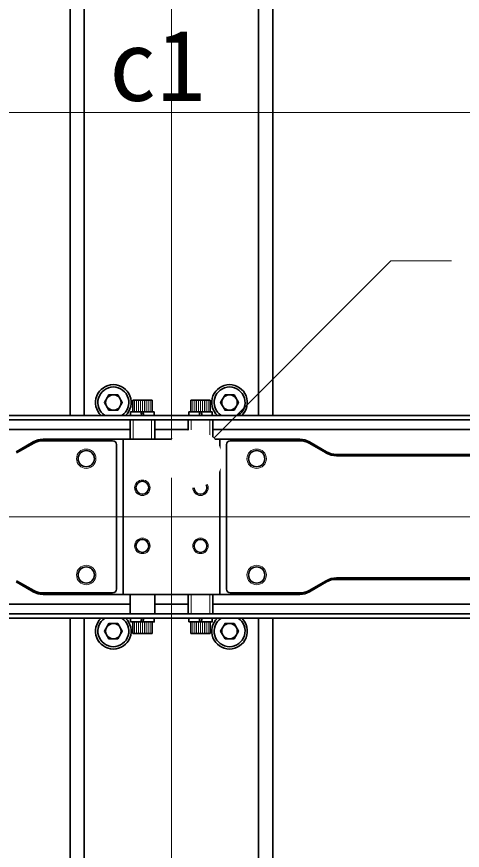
# Model space of a CAD drawing. Units: millimetres, scale not verified. Extents: x -8400 to 8400, y -5940 to 5940.
# Drawn here: x -4737 to -4450, y 2649 to 3186 of the extents above; entities that cross this region are included whole.
import ezdxf
from ezdxf.enums import TextEntityAlignment as Align

# ---------------------------------------------------------------- set-up
doc = ezdxf.new("R2010")
doc.units = ezdxf.units.MM
doc.header["$LTSCALE"] = 40
doc.linetypes.add('DASHED', pattern=[7.5, 6, -1.5])
doc.layers.add('1-0_レイヤ0', color=7, linetype='Continuous', lineweight=13)
doc.styles.add('ＭＳ ゴシック', font='')
doc.styles.get('ＭＳ ゴシック').set_extended_font_data('MS Gothic')

msp = doc.modelspace()

# ---------------------------------------------------------------- linework, layer by layer
at = {"layer": '1-0_レイヤ0'}
for p, q in [((-4637.42, 2188.74), (-4637.42, 3538.74)), ((-5222.5, 3124.6), (-4052.34, 3124.6)), ((-3962.42, 2863.74), (-5312.42, 2863.74))]:
    msp.add_line(p, q, dxfattribs=at)
at = {"layer": '1-0_レイヤ0', "color": 2, "lineweight": 35}
for p, q in [((-4702.79, 3434.99), (-4702.79, 2929.12)), ((-4572.04, 3434.99), (-4572.04, 2929.12)), ((-4657.13, 2931.49), (-4656.5, 2929.12)), ((-4655.84, 2931.49), (-4655.2, 2929.12)), ((-4619.63, 2931.49), (-4619, 2929.12)), ((-4618.34, 2931.49), (-4617.7, 2929.12)), ((-4096.17, 2929.12), (-5178.67, 2929.12)), ((-4096.17, 2926.24), (-5178.67, 2926.24)), ((-4096.17, 2801.24), (-5178.67, 2801.24)), ((-4096.17, 2798.37), (-5178.67, 2798.37)), ((-4702.79, 2292.49), (-4702.79, 2798.37)), ((-4657.13, 2795.99), (-4656.5, 2798.37)), ((-4655.84, 2795.99), (-4655.2, 2798.37)), ((-4619.63, 2795.99), (-4619, 2798.37)), ((-4618.34, 2795.99), (-4617.7, 2798.37)), ((-4572.04, 2292.49), (-4572.04, 2798.37))]:
    msp.add_line(p, q, dxfattribs=at)
at = {"layer": '1-0_レイヤ0', "color": 3, "lineweight": 35}
for p, q in [((-4693.67, 3291.33), (-4693.67, 2929.12)), ((-4581.17, 3291.33), (-4581.17, 2929.12)), ((-4662.42, 2938.99), (-4662.42, 2931.49)), ((-4662.42, 2938.99), (-4649.92, 2938.99)), ((-4649.92, 2938.99), (-4649.92, 2931.49)), ((-4624.92, 2938.99), (-4612.42, 2938.99)), ((-4624.92, 2938.99), (-4624.92, 2931.49)), ((-4612.42, 2938.99), (-4612.42, 2931.49)), ((-4663.79, 2931.49), (-4663.79, 2929.12)), ((-4663.79, 2931.49), (-4648.54, 2931.49)), ((-4648.54, 2931.49), (-4648.54, 2929.12)), ((-4626.29, 2931.49), (-4611.04, 2931.49)), ((-4611.04, 2931.49), (-4611.04, 2929.12)), ((-4663.79, 2929.12), (-4648.54, 2929.12)), ((-5178.67, 2919.99), (-4664.11, 2919.99)), ((-4648.23, 2919.99), (-4626.61, 2919.99)), ((-4648.23, 2919.99), (-4626.61, 2919.99)), ((-4610.73, 2919.99), (-4096.17, 2919.99)), ((-5178.67, 2807.49), (-4664.11, 2807.49)), ((-4648.23, 2807.49), (-4626.61, 2807.49)), ((-4610.73, 2807.49), (-4096.17, 2807.49)), ((-4693.67, 2436.15), (-4693.67, 2798.37)), ((-4663.79, 2798.37), (-4648.54, 2798.37)), ((-4663.79, 2795.99), (-4663.79, 2798.37)), ((-4626.29, 2798.37), (-4611.04, 2798.37)), ((-4626.29, 2795.99), (-4626.29, 2798.37)), ((-4581.17, 2436.15), (-4581.17, 2798.37)), ((-4662.42, 2788.49), (-4662.42, 2795.99)), ((-4649.92, 2788.49), (-4649.92, 2795.99)), ((-4624.92, 2788.49), (-4624.92, 2795.99)), ((-4612.42, 2788.49), (-4612.42, 2795.99)), ((-4662.42, 2788.49), (-4649.92, 2788.49)), ((-4624.92, 2788.49), (-4612.42, 2788.49))]:
    msp.add_line(p, q, dxfattribs=at)
at = {"layer": '1-0_レイヤ0', "color": 4, "lineweight": 9}
for p, q in [((-4661.17, 2938.99), (-4661.17, 2931.49)), ((-4659.92, 2938.99), (-4659.92, 2931.49)), ((-4658.67, 2938.99), (-4658.67, 2931.49)), ((-4657.42, 2938.99), (-4657.42, 2931.49)), ((-4656.17, 2938.99), (-4656.17, 2931.49)), ((-4654.92, 2938.99), (-4654.92, 2931.49)), ((-4653.67, 2938.99), (-4653.67, 2931.49)), ((-4652.42, 2938.99), (-4652.42, 2931.49)), ((-4651.17, 2938.99), (-4651.17, 2931.49)), ((-4623.67, 2938.99), (-4623.67, 2931.49)), ((-4622.42, 2938.99), (-4622.42, 2931.49)), ((-4621.17, 2938.99), (-4621.17, 2931.49)), ((-4619.92, 2938.99), (-4619.92, 2931.49)), ((-4618.67, 2938.99), (-4618.67, 2931.49)), ((-4617.42, 2938.99), (-4617.42, 2931.49)), ((-4616.17, 2938.99), (-4616.17, 2931.49)), ((-4614.92, 2938.99), (-4614.92, 2931.49)), ((-4613.67, 2938.99), (-4613.67, 2931.49)), ((-4661.17, 2788.49), (-4661.17, 2795.99)), ((-4659.92, 2788.49), (-4659.92, 2795.99)), ((-4658.67, 2788.49), (-4658.67, 2795.99)), ((-4657.42, 2788.49), (-4657.42, 2795.99)), ((-4656.17, 2788.49), (-4656.17, 2795.99)), ((-4654.92, 2788.49), (-4654.92, 2795.99)), ((-4653.67, 2788.49), (-4653.67, 2795.99)), ((-4652.42, 2788.49), (-4652.42, 2795.99)), ((-4651.17, 2788.49), (-4651.17, 2795.99)), ((-4623.67, 2788.49), (-4623.67, 2795.99)), ((-4622.42, 2788.49), (-4622.42, 2795.99)), ((-4621.17, 2788.49), (-4621.17, 2795.99)), ((-4619.92, 2788.49), (-4619.92, 2795.99)), ((-4618.67, 2788.49), (-4618.67, 2795.99)), ((-4617.42, 2788.49), (-4617.42, 2795.99)), ((-4616.17, 2788.49), (-4616.17, 2795.99)), ((-4614.92, 2788.49), (-4614.92, 2795.99)), ((-4613.67, 2788.49), (-4613.67, 2795.99))]:
    msp.add_line(p, q, dxfattribs=at)
at = {"layer": '1-0_レイヤ0', "lineweight": 35}
for p, q in [((-4664.11, 2913.74), (-4664.11, 2926.24)), ((-4664.11, 2926.24), (-4648.23, 2926.24)), ((-4648.23, 2913.74), (-4648.23, 2926.24)), ((-4626.61, 2926.24), (-4610.73, 2926.24)), ((-4626.61, 2913.74), (-4626.61, 2926.24)), ((-4606.17, 2913.74), (-4668.67, 2913.74)), ((-4668.67, 2813.74), (-4668.67, 2913.74)), ((-4664.11, 2913.74), (-4648.23, 2913.74)), ((-4664.11, 2813.74), (-4648.23, 2813.74)), ((-4664.11, 2813.74), (-4664.11, 2801.24)), ((-4648.23, 2813.74), (-4648.23, 2801.24)), ((-4626.61, 2813.74), (-4610.73, 2813.74)), ((-4626.61, 2813.74), (-4626.61, 2801.24)), ((-4610.73, 2813.74), (-4610.73, 2801.24)), ((-4664.11, 2801.24), (-4648.23, 2801.24)), ((-4626.61, 2801.24), (-4610.73, 2801.24))]:
    msp.add_line(p, q, dxfattribs=at)
at = {"layer": '1-0_レイヤ0', "linetype": 'DASHED', "lineweight": 9}
for p, q in [((-4662.11, 2913.74), (-4662.11, 2926.24)), ((-4650.23, 2913.74), (-4650.23, 2926.24)), ((-4624.61, 2913.74), (-4624.61, 2926.24)), ((-4612.73, 2913.74), (-4612.73, 2926.24)), ((-4624.61, 2813.74), (-4624.61, 2801.24)), ((-4612.73, 2813.74), (-4612.73, 2801.24))]:
    msp.add_line(p, q, dxfattribs=at)
at = {"layer": '1-0_レイヤ0', "color": 6, "lineweight": 35}
for p, q in [((-4726.57, 2912.07), (-4737.55, 2905.73)), ((-4726.35, 2911.25), (-4737.33, 2904.92)), ((-4675.39, 2912.8), (-4720.57, 2912.8)), ((-4668.67, 2913.74), (-4720.32, 2913.74)), ((-4672.89, 2817.18), (-4672.89, 2910.3)), ((-4606.17, 2913.74), (-4554.52, 2913.74)), ((-4601.95, 2910.3), (-4601.95, 2817.18)), ((-4599.45, 2912.8), (-4554.27, 2912.8)), ((-4548.49, 2911.25), (-4537.51, 2904.92)), ((-4548.27, 2912.07), (-4537.29, 2905.73)), ((-4531.04, 2904.05), (-4171.3, 2904.05)), ((-4530.79, 2903.12), (-4171.55, 2903.12)), ((-4531.04, 2823.43), (-4171.3, 2823.43)), ((-4530.79, 2824.37), (-4171.55, 2824.37)), ((-4726.57, 2815.42), (-4737.55, 2821.75)), ((-4726.35, 2816.23), (-4737.33, 2822.57)), ((-4548.49, 2816.23), (-4537.51, 2822.57)), ((-4548.27, 2815.42), (-4537.29, 2821.75)), ((-4675.39, 2814.68), (-4720.57, 2814.68)), ((-4668.67, 2813.74), (-4720.32, 2813.74)), ((-4606.17, 2813.74), (-4554.52, 2813.74)), ((-4599.45, 2814.68), (-4554.27, 2814.68))]:
    msp.add_line(p, q, dxfattribs=at)
at = {"layer": '1-0_レイヤ0', "lineweight": 35}
for points in [[(-4672.03, 2942.49), (-4669.15, 2937.49), (-4672.03, 2932.49), (-4677.81, 2932.49), (-4680.69, 2937.49), (-4677.81, 2942.49)], [(-4602.81, 2942.49), (-4605.69, 2937.49), (-4602.81, 2932.49), (-4597.03, 2932.49), (-4594.15, 2937.49), (-4597.03, 2942.49)], [(-4672.03, 2784.99), (-4669.15, 2789.99), (-4672.03, 2794.99), (-4677.81, 2794.99), (-4680.69, 2789.99), (-4677.81, 2784.99)], [(-4602.81, 2784.99), (-4605.69, 2789.99), (-4602.81, 2794.99), (-4597.03, 2794.99), (-4594.15, 2789.99), (-4597.03, 2784.99)]]:
    msp.add_lwpolyline(points, close=True, dxfattribs=at)
at = {"layer": '1-0_レイヤ0', "color": 3, "lineweight": 35}
for points in [[(-4626.29, 2931.49), (-4626.29, 2929.12), (-4611.04, 2929.12)], [(-4663.79, 2795.99), (-4648.54, 2795.99), (-4648.54, 2798.37)], [(-4626.29, 2795.99), (-4611.04, 2795.99), (-4611.04, 2798.37)]]:
    msp.add_lwpolyline(points, dxfattribs=at)
at = {"layer": '1-0_レイヤ0', "lineweight": 35}
for points in [[(-4626.61, 2913.74), (-4610.73, 2913.74), (-4610.73, 2926.24)], [(-4668.67, 2813.74), (-4606.17, 2813.74), (-4606.17, 2913.74)]]:
    msp.add_lwpolyline(points, dxfattribs=at)
for centre, radius in [((-4674.92, 2937.49), 5), ((-4599.92, 2937.49), 5), ((-4692.42, 2901.24), 5.24), ((-4582.42, 2901.24), 5.24), ((-4656.17, 2882.49), 4.15), ((-4618.67, 2882.49), 4.15), ((-4656.17, 2844.99), 4.15), ((-4618.67, 2844.99), 4.15), ((-4692.42, 2826.24), 5.24), ((-4582.42, 2826.24), 5.24), ((-4674.92, 2789.99), 5), ((-4599.92, 2789.99), 5)]:
    msp.add_circle(centre, radius, dxfattribs=at)
at = {"layer": '1-0_レイヤ0', "color": 4, "lineweight": 9}
for centre, radius in [((-4692.42, 2901.24), 6.25), ((-4582.42, 2901.24), 6.25), ((-4656.17, 2882.49), 5), ((-4618.67, 2882.49), 5), ((-4656.17, 2844.99), 5), ((-4618.67, 2844.99), 5), ((-4692.42, 2826.24), 6.25), ((-4582.42, 2826.24), 6.25)]:
    msp.add_circle(centre, radius, dxfattribs=at)
at = {"layer": '1-0_レイヤ0', "lineweight": 35}
for centre, radius, start, end in [((-4674.92, 2937.49), 11.5, 313.2592, 226.7408), ((-4674.92, 2937.49), 10, 303.1229, 236.8771), ((-4599.92, 2937.49), 11.5, 313.2592, 226.7408), ((-4599.92, 2937.49), 10, 303.1229, 236.8771), ((-4674.92, 2789.99), 11.5, 133.2592, 46.7408), ((-4674.92, 2789.99), 10, 123.1229, 56.8771), ((-4599.92, 2789.99), 11.5, 133.2592, 46.7408), ((-4599.92, 2789.99), 10, 123.1229, 56.8771)]:
    msp.add_arc(centre, radius, start, end, dxfattribs=at)
at = {"layer": '1-0_レイヤ0', "color": 6, "lineweight": 35}
for centre, radius, start, end in [((-4720.32, 2901.24), 12.5, 90, 120), ((-4720.57, 2901.24), 11.56, 90, 120), ((-4675.39, 2910.3), 2.5, 0, 90), ((-4599.45, 2910.3), 2.5, 90, 180), ((-4554.52, 2901.24), 12.5, 60, 90), ((-4554.27, 2901.24), 11.56, 60, 90), ((-4530.79, 2916.55), 13.44, 240, 270), ((-4531.04, 2916.55), 12.5, 240, 270), ((-4530.79, 2810.93), 13.44, 90, 120), ((-4531.04, 2810.93), 12.5, 90, 120), ((-4720.32, 2826.24), 12.5, 240, 270), ((-4720.57, 2826.24), 11.56, 240, 270), ((-4675.39, 2817.18), 2.5, 270, 0), ((-4599.45, 2817.18), 2.5, 180, 270), ((-4554.52, 2826.24), 12.5, 270, 300), ((-4554.27, 2826.24), 11.56, 270, 300)]:
    msp.add_arc(centre, radius, start, end, dxfattribs=at)

# ---------------------------------------------------------------- texts
at = {"layer": '1-0_レイヤ0', "style": 'ＭＳ ゴシック'}
msp.add_text('c1', height=45.82, dxfattribs=at).set_placement((-4677.89, 3118.31), align=Align.BOTTOM_LEFT)

# ---------------------------------------------------------------- next in the draw order: wipeouts: each hides what was drawn before it
msp.add_wipeout([(-4636.54, 2887.99), (-4634.05, 2885.89), (-4631.23, 2884.27), (-4631.23, 2884.27)])

# ---------------------------------------------------------------- next in the draw order: wipeouts: each hides what was drawn before it
msp.add_wipeout([(-4631.23, 2884.27), (-4628.17, 2883.15), (-4624.97, 2882.59), (-4624.97, 2882.59)])

# ---------------------------------------------------------------- next in the draw order: wipeouts: each hides what was drawn before it
msp.add_wipeout([(-4624.97, 2882.59), (-4621.71, 2882.59), (-4618.51, 2883.15), (-4618.51, 2883.15)])

# ---------------------------------------------------------------- next in the draw order: wipeouts: each hides what was drawn before it
msp.add_wipeout([(-4618.51, 2883.15), (-4615.45, 2884.27), (-4612.63, 2885.89), (-4612.63, 2885.89)])

# ---------------------------------------------------------------- next in the draw order: wipeouts: each hides what was drawn before it
msp.add_wipeout([(-4612.63, 2885.89), (-4610.14, 2887.98), (-4608.05, 2890.48), (-4608.05, 2890.48)])

# ---------------------------------------------------------------- next in the draw order: wipeouts: each hides what was drawn before it
msp.add_wipeout([(-4608.05, 2890.48), (-4606.42, 2893.29), (-4605.31, 2896.35), (-4605.31, 2896.35)])

# ---------------------------------------------------------------- next in the draw order: wipeouts: each hides what was drawn before it
msp.add_wipeout([(-4605.31, 2896.35), (-4604.74, 2899.55), (-4604.74, 2902.81), (-4604.74, 2902.81)])

# ---------------------------------------------------------------- next in the draw order: wipeouts: each hides what was drawn before it
msp.add_wipeout([(-4604.74, 2902.81), (-4605.31, 2906.01), (-4606.42, 2909.07), (-4606.42, 2909.07)])

# ---------------------------------------------------------------- next in the draw order: wipeouts: each hides what was drawn before it
msp.add_wipeout([(-4606.42, 2909.07), (-4608.05, 2911.89), (-4610.14, 2914.38), (-4610.14, 2914.38)])

# ---------------------------------------------------------------- next in the draw order: wipeouts: each hides what was drawn before it
msp.add_wipeout([(-4610.14, 2914.38), (-4612.63, 2916.47), (-4615.45, 2918.1), (-4615.45, 2918.1)])

# ---------------------------------------------------------------- next in the draw order: wipeouts: each hides what was drawn before it
msp.add_wipeout([(-4615.45, 2918.1), (-4618.51, 2919.21), (-4621.71, 2919.78), (-4621.71, 2919.78)])

# ---------------------------------------------------------------- next in the draw order: wipeouts: each hides what was drawn before it
msp.add_wipeout([(-4621.71, 2919.78), (-4624.96, 2919.78), (-4628.17, 2919.21), (-4628.17, 2919.21)])

# ---------------------------------------------------------------- next in the draw order: wipeouts: each hides what was drawn before it
msp.add_wipeout([(-4628.17, 2919.21), (-4631.23, 2918.1), (-4634.04, 2916.48), (-4634.04, 2916.48)])

# ---------------------------------------------------------------- next in the draw order: wipeouts: each hides what was drawn before it
msp.add_wipeout([(-4634.04, 2916.48), (-4636.54, 2914.38), (-4638.63, 2911.89), (-4638.63, 2911.89)])

# ---------------------------------------------------------------- next in the draw order: wipeouts: each hides what was drawn before it
msp.add_wipeout([(-4638.63, 2911.89), (-4640.26, 2909.07), (-4641.37, 2906.02), (-4641.37, 2906.02)])

# ---------------------------------------------------------------- next in the draw order: wipeouts: each hides what was drawn before it
msp.add_wipeout([(-4641.37, 2906.02), (-4641.93, 2902.81), (-4641.94, 2899.56), (-4641.94, 2899.56)])

# ---------------------------------------------------------------- next in the draw order: wipeouts: each hides what was drawn before it
msp.add_wipeout([(-4641.94, 2899.56), (-4641.37, 2896.35), (-4640.26, 2893.3), (-4640.26, 2893.3)])

# ---------------------------------------------------------------- next in the draw order: wipeouts: each hides what was drawn before it
msp.add_wipeout([(-4640.26, 2893.3), (-4638.63, 2890.48), (-4636.54, 2887.99), (-4636.54, 2887.99)])

# ---------------------------------------------------------------- next in the draw order: wipeouts: each hides what was drawn before it
msp.add_wipeout([(-4636.54, 2887.99), (-4631.23, 2884.27), (-4624.97, 2882.59), (-4624.97, 2882.59)])

# ---------------------------------------------------------------- next in the draw order: wipeouts: each hides what was drawn before it
msp.add_wipeout([(-4624.97, 2882.59), (-4618.51, 2883.15), (-4612.63, 2885.89), (-4612.63, 2885.89)])

# ---------------------------------------------------------------- next in the draw order: wipeouts: each hides what was drawn before it
msp.add_wipeout([(-4612.63, 2885.89), (-4608.05, 2890.48), (-4605.31, 2896.35), (-4605.31, 2896.35)])

# ---------------------------------------------------------------- next in the draw order: wipeouts: each hides what was drawn before it
msp.add_wipeout([(-4605.31, 2896.35), (-4604.74, 2902.81), (-4606.42, 2909.07), (-4606.42, 2909.07)])

# ---------------------------------------------------------------- next in the draw order: wipeouts: each hides what was drawn before it
msp.add_wipeout([(-4606.42, 2909.07), (-4610.14, 2914.38), (-4615.45, 2918.1), (-4615.45, 2918.1)])

# ---------------------------------------------------------------- next in the draw order: wipeouts: each hides what was drawn before it
msp.add_wipeout([(-4615.45, 2918.1), (-4621.71, 2919.78), (-4628.17, 2919.21), (-4628.17, 2919.21)])

# ---------------------------------------------------------------- next in the draw order: wipeouts: each hides what was drawn before it
msp.add_wipeout([(-4628.17, 2919.21), (-4634.04, 2916.48), (-4638.63, 2911.89), (-4638.63, 2911.89)])

# ---------------------------------------------------------------- next in the draw order: wipeouts: each hides what was drawn before it
msp.add_wipeout([(-4638.63, 2911.89), (-4641.37, 2906.02), (-4641.94, 2899.56), (-4641.94, 2899.56)])

# ---------------------------------------------------------------- next in the draw order: wipeouts: each hides what was drawn before it
msp.add_wipeout([(-4641.94, 2899.56), (-4640.26, 2893.3), (-4636.54, 2887.99), (-4636.54, 2887.99)])

# ---------------------------------------------------------------- next in the draw order: wipeouts: each hides what was drawn before it
msp.add_wipeout([(-4636.54, 2887.99), (-4624.97, 2882.59), (-4612.63, 2885.89), (-4612.63, 2885.89)])

# ---------------------------------------------------------------- next in the draw order: wipeouts: each hides what was drawn before it
msp.add_wipeout([(-4612.63, 2885.89), (-4605.31, 2896.35), (-4606.42, 2909.07), (-4606.42, 2909.07)])

# ---------------------------------------------------------------- next in the draw order: wipeouts: each hides what was drawn before it
msp.add_wipeout([(-4606.42, 2909.07), (-4615.45, 2918.1), (-4628.17, 2919.21), (-4628.17, 2919.21)])

# ---------------------------------------------------------------- next in the draw order: wipeouts: each hides what was drawn before it
msp.add_wipeout([(-4628.17, 2919.21), (-4638.63, 2911.89), (-4641.94, 2899.56), (-4641.94, 2899.56)])

# ---------------------------------------------------------------- next in the draw order: wipeouts: each hides what was drawn before it
msp.add_wipeout([(-4641.94, 2899.56), (-4636.54, 2887.99), (-4612.63, 2885.89), (-4612.63, 2885.89)])

# ---------------------------------------------------------------- next in the draw order: wipeouts: each hides what was drawn before it
msp.add_wipeout([(-4612.63, 2885.89), (-4606.42, 2909.07), (-4628.17, 2919.21), (-4628.17, 2919.21)])

# ---------------------------------------------------------------- next in the draw order: wipeouts: each hides what was drawn before it
msp.add_wipeout([(-4628.17, 2919.21), (-4641.94, 2899.56), (-4612.63, 2885.89), (-4612.63, 2885.89)])

# ---------------------------------------------------------------- next in the draw order: linework, layer by layer
at = {"layer": '1-0_レイヤ0'}
msp.add_lwpolyline([(-4610.14, 2914.38), (-4495.72, 3028.77), (-4456.66, 3028.77)], dxfattribs=at)

doc.saveas('drawing.dxf')
